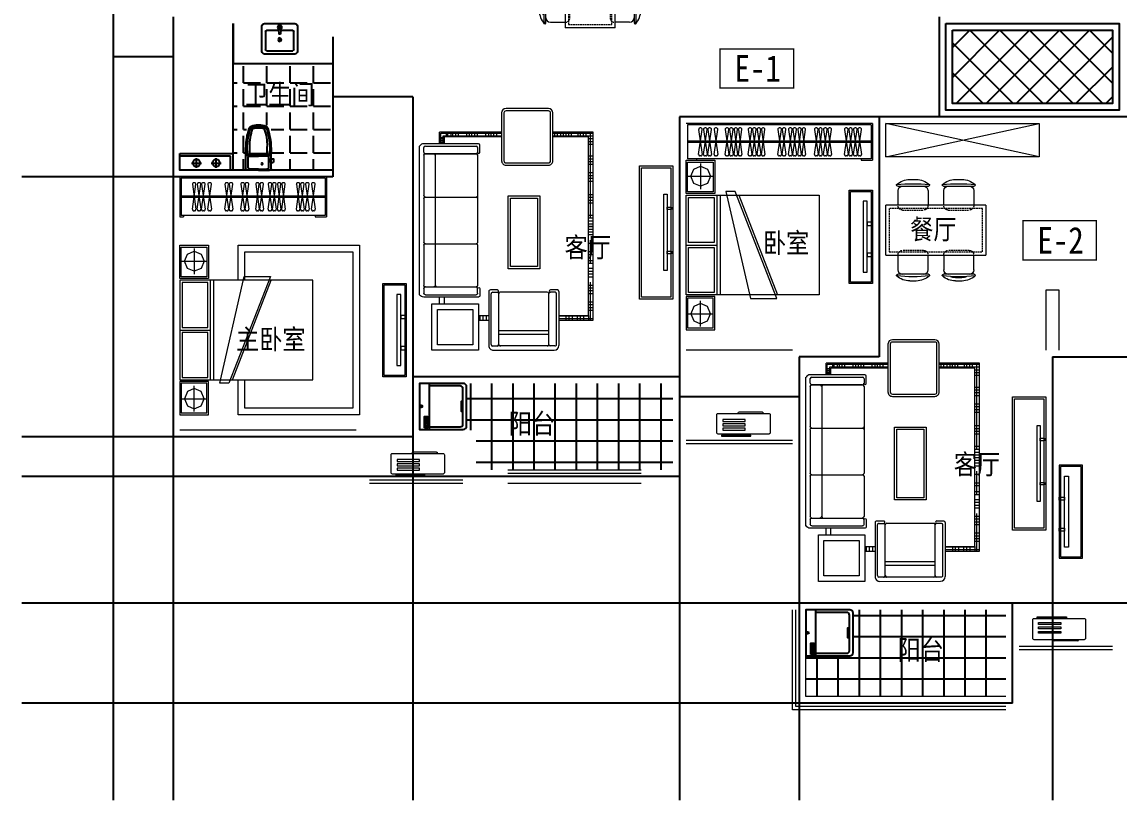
# Model space of a CAD drawing. Extents: x 534658 to 605938, y 505393 to 555793.
# Drawn here: x 548134 to 564603, y 523328 to 535007 of the extents above; entities that cross this region are included whole.
import ezdxf
from ezdxf.enums import TextEntityAlignment as Align

# ---------------------------------------------------------------- set-up
doc = ezdxf.new("R2010")
doc.units = 0
doc.header["$LTSCALE"] = 1000
doc.header["$MEASUREMENT"] = 0
doc.linetypes.add('DASH', pattern=[0.35, 0.25, -0.1])
for name, color, linetype in [('0_厨卫', 154, 'Continuous'), ('0_铺地填充', 251, 'Continuous'), ('DOTE', 1, 'Continuous'), ('PUB_TEXT', 7, 'Continuous')]:
    doc.layers.add(name, color=color, linetype=linetype)
for name, color, linetype, lineweight in [('0_家具', 31, 'Continuous', 9), ('0_栏杆', 163, 'Continuous', 5), ('0_看线', 180, 'Continuous', 9), ('0_空调', 31, 'Continuous', 9)]:
    doc.layers.add(name, color=color, linetype=linetype, lineweight=lineweight)
doc.styles.add('黑体', font='SIMHEI.TTF', dxfattribs={"width": 0.8})

# ---------------------------------------------------------------- blocks, each defined once
blk = doc.blocks.new('z03.')
at = {"layer": '0_家具'}
for p, q in [((375, 0), (-375, 0)), ((-375, -1500), (-375, 0)), ((375, 0), (375, -1500)), ((-661, -177), (-661, -637)), ((-375, -182), (-594, -182)), ((596, -182), (371, -182)), ((663, -637), (663, -177)), ((-761, -357), (-761, -456)), ((763, -357), (763, -456)), ((-594, -632), (-375, -632)), ((596, -632), (375, -632)), ((-661, -863), (-661, -1323)), ((-375, -868), (-594, -868)), ((375, -868), (596, -868)), ((663, -1323), (663, -863)), ((-761, -1044), (-761, -1143)), ((713, -1044), (713, -1142)), ((763, -1044), (763, -1143)), ((-594, -1318), (-375, -1318)), ((596, -1318), (375, -1318)), ((-375, -1500), (375, -1500))]:
    blk.add_line(p, q, dxfattribs=at)
at = {"layer": '0_家具', "color": 8, "linetype": 'DASH', "ltscale": 0.1}
for p, q in [((-325, -1450), (-325, -50)), ((-325, -50), (325, -50)), ((325, -50), (325, -1450)), ((-301, -249), (-301, -564)), ((303, -564), (303, -249)), ((-301, -936), (-301, -1251)), ((303, -1251), (303, -936)), ((325, -1450), (-325, -1450))]:
    blk.add_line(p, q, dxfattribs=at)
at = {"layer": '0_家具'}
for centre, radius, start, end in [((-471, -357), 290, 137.5083, 180), ((2017, -407), 2713, 174.8023, 185.1977), ((-677, -168), 10.4, 69.0951, 137.5083), ((-680, -176), 19.1, 358.2349, 69.0951), ((683, -176), 19.1, 110.9049, 181.7651), ((680, -168), 10.4, 42.4917, 110.9049), ((473, -357), 290, 0, 42.4917), ((-2014, -407), 2713, 354.8023, 5.1977), ((-594, -249), 67.5, 90, 180), ((596, -249), 67.5, 0, 90), ((-446, -446), 316, 181.7651, 220.7265), ((448, -446), 316, 319.2735, 358.2349), ((-677, -646), 10, 220.7265, 292.67), ((-681, -637), 20, 292.67, 0), ((-594, -564), 67.5, 180, 270), ((596, -564), 67.5, 270, 0), ((683, -637), 20, 180, 247.33), ((680, -646), 10, 247.33, 319.2735), ((-471, -1044), 290, 137.5083, 180), ((2017, -1093), 2713, 174.8023, 185.1977), ((-677, -855), 10.4, 69.0951, 137.5083), ((-680, -863), 19.1, 358.2349, 69.0951), ((-594, -936), 67.5, 90, 180), ((596, -936), 67.5, 0, 90), ((683, -863), 19.1, 110.9049, 181.7651), ((680, -855), 10.4, 42.4917, 110.9049), ((473, -1044), 290, 0, 42.4917), ((-2014, -1093), 2713, 354.8023, 5.1977), ((473, -1044), 240, 0, 18.2557), ((-446, -1133), 316, 181.7651, 220.7265), ((448, -1133), 316, 319.2735, 358.2349), ((448, -1133), 266, 344.4494, 358.0759), ((-594, -1251), 67.5, 180, 270), ((596, -1251), 67.5, 270, 0), ((-677, -1333), 10, 220.7265, 292.67), ((-681, -1323), 20, 292.67, 0), ((683, -1323), 20, 180, 247.33), ((680, -1333), 10, 247.33, 319.2735)]:
    blk.add_arc(centre, radius, start, end, dxfattribs=at)
at = {"layer": '0_家具', "color": 8, "linetype": 'DASH', "ltscale": 0.1}
for centre, start, end in [((-369, -249), 0, 90), ((371, -249), 90, 180), ((-369, -564), 270, 0), ((371, -564), 180, 270), ((-369, -936), 0, 90), ((371, -936), 90, 180), ((-369, -1251), 270, 0), ((371, -1251), 180, 270)]:
    blk.add_arc(centre, 67.5, start, end, dxfattribs=at)
blk = doc.blocks.new('kt2')
at = {"layer": '0_空调', "color": 8}
for p, q in [((-80, -320), (-80, -310)), ((293, -310), (293, -320)), ((283, -330), (-70, -330))]:
    blk.add_line(p, q, dxfattribs=at)
at = {"layer": '0_空调'}
blk.add_lwpolyline([(-380, -310), (380, -310, 0.414214), (400, -290), (400, -20, 0.414214), (380, 0), (-380, 0, 0.414214), (-400, -20), (-400, -290, 0.414214)], format="xyb", close=True, dxfattribs=at)
at = {"layer": '0_空调', "color": 8}
for points in [[(-331, 29), (109, 29), (109, 14), (-331, 14)], [(-310, -58), (26, -58), (26, -87), (-310, -87)], [(-310, -124), (26, -124), (26, -153), (-310, -153)], [(-310, -190), (26, -190), (26, -219), (-310, -219)]]:
    blk.add_lwpolyline(points, close=True, dxfattribs=at)
for centre, start, end in [((-70, -320), 180, 270), ((283, -320), 270, 0)]:
    blk.add_arc(centre, 10, start, end, dxfattribs=at)
blk = doc.blocks.new('A$C0FD84BE6')
at = {"layer": '0_空调', "color": 8}
for p, q in [((320, 10), (320, 20)), ((693, 20), (693, 10)), ((683, 0), (330, 0))]:
    blk.add_line(p, q, dxfattribs=at)
at = {"layer": '0_空调'}
blk.add_lwpolyline([(20, 20), (780, 20, 0.414214), (800, 40), (800, 310, 0.414214), (780, 330), (20, 330, 0.414214), (0, 310), (0, 40, 0.414214)], format="xyb", close=True, dxfattribs=at)
at = {"layer": '0_空调', "color": 8}
for points in [[(69, 359), (509, 359), (509, 344), (69, 344)], [(90, 272), (426, 272), (426, 243), (90, 243)], [(90, 206), (426, 206), (426, 177), (90, 177)], [(90, 140), (426, 140), (426, 111), (90, 111)]]:
    blk.add_lwpolyline(points, close=True, dxfattribs=at)
for centre, start, end in [((330, 10), 180, 270), ((683, 10), 270, 0)]:
    blk.add_arc(centre, 10, start, end, dxfattribs=at)
blk = doc.blocks.new('2362663456')
at = {"layer": '0_家具'}
for p, q in [((-549119, -221794), (-549222, -221839)), ((-549119, -221753), (-549119, -222138)), ((-549015, -221839), (-549119, -221794)), ((-548932, -221946), (-549305, -221946)), ((-549222, -221839), (-549265, -221946)), ((-549265, -221946), (-549222, -222053)), ((-548972, -221946), (-549015, -221839)), ((-549015, -222053), (-548972, -221946)), ((-549222, -222053), (-549119, -222097)), ((-549119, -222097), (-549015, -222053)), ((-550900, -222227), (-548900, -222227)), ((-550900, -223727), (-550900, -222227)), ((-549690, -223727), (-550274, -222227)), ((-549868, -222176), (-550261, -222176)), ((-550261, -222176), (-549639, -223778)), ((-549499, -223778), (-549868, -222176)), ((-549410, -223727), (-549410, -222227)), ((-549360, -223727), (-549360, -222227)), ((-549321, -222265), (-548938, -222265)), ((-549321, -222939), (-549321, -222265)), ((-548938, -222265), (-548938, -222939)), ((-548900, -222227), (-548900, -223727)), ((-548900, -222977), (-549360, -222977)), ((-548938, -222939), (-549321, -222939)), ((-549321, -223015), (-548938, -223015)), ((-549321, -223689), (-549321, -223015)), ((-548938, -223015), (-548938, -223689)), ((-548900, -223727), (-550900, -223727)), ((-549639, -223778), (-549499, -223778)), ((-548938, -223689), (-549321, -223689)), ((-549265, -224009), (-549222, -223902)), ((-549222, -223902), (-549119, -223858)), ((-549119, -224202), (-549119, -223816)), ((-549119, -223858), (-549015, -223902)), ((-549015, -223902), (-548972, -224009)), ((-548932, -224009), (-549305, -224009)), ((-549222, -224116), (-549265, -224009)), ((-549119, -224160), (-549222, -224116)), ((-549015, -224116), (-549119, -224160)), ((-548972, -224009), (-549015, -224116))]:
    blk.add_line(p, q, dxfattribs=at)
for points in [[(-549306, -222204), (-548900, -222204), (-548900, -221704), (-549332, -221704), (-549332, -222204)], [(-549306, -223751), (-548900, -223751), (-548900, -224251), (-549332, -224251), (-549332, -223751)]]:
    blk.add_lwpolyline(points, close=True, dxfattribs=at)
at = {"layer": '0_家具', "color": 8}
for points in [[(-549306, -222181), (-548924, -222181), (-548924, -221734), (-549306, -221734)], [(-549306, -223774), (-548924, -223774), (-548924, -224221), (-549306, -224221)]]:
    blk.add_lwpolyline(points, close=True, dxfattribs=at)
blk = doc.blocks.new('A$C37A63D83')
at = {"layer": '0_厨卫', "color": 8}
for p, q in [((136, 660), (323, 660)), ((229, 660), (136, 660)), ((152, 636), (128, 636)), ((162, 636), (152, 636)), ((162, 636), (229, 636)), ((297, 636), (229, 636)), ((297, 636), (307, 636)), ((307, 636), (331, 636)), ((99, 250), (99, 356)), ((360, 250), (360, 356)), ((38, 172), (42, 172)), ((49, 230), (49, 316)), ((49, 230), (229, 230)), ((49, 230), (91, 212)), ((49, 125), (49, 165)), ((54, 279), (54, 280)), ((63, 275), (58, 275)), ((63, 253), (63, 275)), ((76, 36), (76, 198)), ((81, 235), (229, 235)), ((91, 212), (229, 212)), ((99, 221), (229, 221)), ((229, 247), (103, 247)), ((111, 247), (229, 247)), ((229, 247), (356, 247)), ((348, 247), (229, 247)), ((378, 235), (229, 235)), ((409, 230), (229, 230)), ((360, 221), (229, 221)), ((368, 212), (229, 212)), ((409, 230), (368, 212)), ((382, 36), (382, 198)), ((396, 253), (396, 275)), ((396, 275), (400, 275)), ((38, 118), (42, 118)), ((40, 153), (40, 162)), ((40, 137), (40, 146)), ((40, 121), (40, 130)), ((229, 14), (99, 14)), ((229, 14), (360, 14))]:
    blk.add_line(p, q, dxfattribs=at)
at = {"layer": '0_厨卫'}
for p, q in [((0, 125), (0, 165)), ((38, 172), (7, 172)), ((40, 170), (40, 275)), ((405, 279), (405, 280)), ((409, 230), (409, 316)), ((418, 23), (418, 275)), ((38, 118), (7, 118)), ((40, 23), (40, 122)), ((229, 0), (63, 0)), ((229, 0), (396, 0))]:
    blk.add_line(p, q, dxfattribs=at)
at = {"layer": '0_厨卫', "color": 8}
blk.add_circle((176, 95), 11.4, dxfattribs=at)
at = {"layer": '0_厨卫'}
for centre, radius, start, end in [((159, 597), 75.7, 123.7473, 147.2649), ((217, 423), 257, 87.121, 112.8427), ((242, 423), 257, 67.1573, 92.879), ((300, 597), 75.7, 32.7351, 56.2527), ((979, 321), 939, 160.4627, 171.8238), ((107, 630), 13.5, 147.2649, 160.4629), ((346, 630), 13.5, 21.3401, 45.0457), ((352, 630), 13.5, 19.5371, 32.7351), ((-520, 321), 939, 8.1773, 19.5371), ((7035, 15), 7000, 176.3999, 177.8752), ((-6576, 15), 7000, 2.1248, 3.6001), ((7, 165), 7.2, 90, 180), ((7, 125), 7.2, 180, 270), ((63, 23), 22.5, 180, 270), ((396, 23), 22.5, 270, 0)]:
    blk.add_arc(centre, radius, start, end, dxfattribs=at)
at = {"layer": '0_厨卫', "color": 8}
for centre, radius, start, end in [((138, 626), 34, 87.4207, 128.0687), ((321, 626), 34, 51.9313, 92.5793), ((824, 353), 776, 158.6599, 172.4763), ((942, 340), 881, 161.7059, 184.2897), ((933, 353), 834, 161.5027, 179.8181), ((113, 630), 13.5, 134.9543, 158.6599), ((347, 396), 344, 131.9223, 134.9543), ((130, 611), 25.3, 94.6124, 166.2529), ((159, 612), 18, 109.1813, 161.5027), ((214, 386), 250, 86.5925, 104.1516), ((245, 386), 250, 75.8484, 93.4075), ((300, 612), 18, 18.4973, 70.8187), ((-474, 353), 834, 0.1819, 18.4973), ((329, 611), 25.3, 13.7471, 85.3876), ((112, 396), 344, 45.0457, 48.0777), ((-483, 340), 881, 355.7103, 18.2941), ((-365, 353), 776, 7.5237, 21.3401), ((545, 367), 499, 169.8851, 189.9823), ((-86, 367), 499, 350.0177, 10.1149), ((42, 165), 7.2, 0, 90), ((58, 279), 4.5, 180, 270), ((81, 253), 18, 180, 270), ((99, 198), 22.5, 90, 180), ((103, 250), 3.6, 180, 270), ((356, 250), 3.6, 270, 0), ((360, 198), 22.5, 0, 90), ((378, 253), 18, 270, 0), ((400, 279), 4.5, 270, 0), ((42, 125), 7.2, 270, 0), ((99, 36), 22.5, 180, 270), ((360, 36), 22.5, 270, 0)]:
    blk.add_arc(centre, radius, start, end, dxfattribs=at)
blk = doc.blocks.new('dfdsf')
at = {"layer": '0_厨卫'}
for p, q in [((-5626, -27307), (-6081, -27307)), ((-6119, -27345), (-6119, -27726)), ((-5588, -27726), (-5588, -27345)), ((-6081, -27765), (-5626, -27765))]:
    blk.add_line(p, q, dxfattribs=at)
at = {"layer": '0_厨卫', "color": 8}
for p, q in [((-5854, -27345), (-5854, -27332)), ((-6068, -27695), (-6068, -27428)), ((-6049, -27409), (-5869, -27409)), ((-5872, -27364), (-5886, -27364)), ((-5867, -27351), (-5876, -27341)), ((-5867, -27377), (-5876, -27387)), ((-5870, -27392), (-5866, -27466)), ((-5866, -27466), (-5841, -27466)), ((-5854, -27383), (-5854, -27396)), ((-5837, -27392), (-5841, -27466)), ((-5831, -27341), (-5840, -27350)), ((-5831, -27387), (-5840, -27377)), ((-5838, -27409), (-5658, -27409)), ((-5835, -27364), (-5821, -27364)), ((-5639, -27428), (-5639, -27695)), ((-5658, -27714), (-6049, -27714))]:
    blk.add_line(p, q, dxfattribs=at)
for centre, radius in [((-5854, -27364), 32.3), ((-5854, -27364), 18.8), ((-5855, -27549), 25.4), ((-5855, -27549), 16)]:
    blk.add_circle(centre, radius, dxfattribs=at)
at = {"layer": '0_厨卫'}
for centre, start, end in [((-6081, -27345), 90, 180), ((-5626, -27345), 0, 90), ((-6081, -27726), 180, 270), ((-5626, -27726), 270, 0)]:
    blk.add_arc(centre, 38.1, start, end, dxfattribs=at)
at = {"layer": '0_厨卫', "color": 8}
for centre, start, end in [((-6049, -27428), 90, 180), ((-5658, -27428), 0, 90), ((-6049, -27695), 180, 270), ((-5658, -27695), 270, 0)]:
    blk.add_arc(centre, 19.1, start, end, dxfattribs=at)
blk = doc.blocks.new('ytjhgkj')
at = {"layer": '0_家具', "ltscale": 0.5}
blk.add_lwpolyline([(34949, 26116), (34599, 26116), (34599, 27516), (34949, 27516)], close=True, dxfattribs=at)
at = {"layer": '0_家具', "color": 251, "ltscale": 40}
for points in [[(34929, 26136), (34619, 26136), (34619, 27496), (34929, 27496)], [(34739, 27349), (34681, 27349), (34681, 26283), (34739, 26283)], [(34681, 27110), (34599, 27110), (34599, 27062), (34681, 27062)], [(34681, 26644), (34599, 26644), (34599, 26596), (34681, 26596)]]:
    blk.add_lwpolyline(points, close=True, dxfattribs=at)
blk = doc.blocks.new('543532535')
at = {"layer": '0_家具'}
for p, q in [((-2412, -242), (-2370, -135)), ((-2370, -135), (-2266, -91)), ((-2266, -49), (-2266, -435)), ((-2266, -91), (-2162, -135)), ((-2162, -135), (-2119, -242)), ((-2453, -242), (-2079, -242)), ((-2370, -349), (-2412, -242)), ((-2119, -242), (-2162, -349)), ((-2266, -393), (-2370, -349)), ((-2162, -349), (-2266, -393)), ((-1885, -2074), (-1517, -473)), ((-1123, -473), (-1746, -2074)), ((-1517, -473), (-1123, -473)), ((-485, -524), (-2485, -524)), ((-2485, -524), (-2485, -2024)), ((-2446, -562), (-2446, -1235)), ((-2063, -562), (-2446, -562)), ((-2063, -1235), (-2063, -562)), ((-2025, -2024), (-2025, -524)), ((-1974, -2024), (-1974, -524)), ((-1695, -2024), (-1111, -524)), ((-485, -2024), (-485, -524)), ((-2485, -1274), (-2025, -1274)), ((-2446, -1235), (-2063, -1235)), ((-2446, -1312), (-2446, -1985)), ((-2063, -1312), (-2446, -1312)), ((-2063, -1985), (-2063, -1312)), ((-2485, -2024), (-485, -2024)), ((-2446, -1985), (-2063, -1985)), ((-2266, -2498), (-2266, -2113)), ((-1746, -2074), (-1885, -2074)), ((-2453, -2305), (-2079, -2305)), ((-2370, -2198), (-2412, -2305)), ((-2412, -2305), (-2370, -2412)), ((-2266, -2154), (-2370, -2198)), ((-2162, -2198), (-2266, -2154)), ((-2119, -2305), (-2162, -2198)), ((-2162, -2412), (-2119, -2305)), ((-2370, -2412), (-2266, -2456)), ((-2266, -2456), (-2162, -2412))]:
    blk.add_line(p, q, dxfattribs=at)
for points in [[(-2078, -500), (-2485, -500), (-2485, 0), (-2053, 0), (-2053, -500)], [(-2078, -2047), (-2485, -2047), (-2485, -2547), (-2053, -2547), (-2053, -2047)]]:
    blk.add_lwpolyline(points, close=True, dxfattribs=at)
blk.add_lwpolyline([(-1606, -524), (-1606, 0), (215, 0), (215, -2547), (-1606, -2547), (-1606, -2024)], dxfattribs=at)
at = {"layer": '0_家具', "color": 8}
for points in [[(-2078, -477), (-2461, -477), (-2461, -30), (-2078, -30)], [(-2078, -2070), (-2461, -2070), (-2461, -2517), (-2078, -2517)]]:
    blk.add_lwpolyline(points, close=True, dxfattribs=at)
blk.add_lwpolyline([(-1506, -524), (-1506, -100), (115, -100), (115, -2447), (-1506, -2447), (-1506, -2024)], dxfattribs=at)
blk = doc.blocks.new('A$C2FB07499')
at = {"layer": '0_家具', "ltscale": 0.5}
blk.add_lwpolyline([(500, 0), (0, 0), (0, 2000), (500, 2000)], close=True, dxfattribs=at)
at = {"layer": '0_家具', "color": 251, "ltscale": 40}
for points in [[(470, 30), (30, 30), (30, 1970), (470, 1970)], [(368, 1572), (415, 1572), (415, 428), (368, 428)], [(415, 1381), (480, 1381), (480, 1343), (415, 1343)], [(415, 717), (480, 717), (480, 679), (415, 679)]]:
    blk.add_lwpolyline(points, close=True, dxfattribs=at)
blk = doc.blocks.new('A$C76F765E6')
at = {"layer": '0_家具', "ltscale": 20}
for p, q in [((1935, 3628), (1297, 3628)), ((1231, 3562), (1231, 2843)), ((2001, 2843), (2001, 3562)), ((0, 834), (0, 3066)), ((882, 3101), (64, 3101)), ((905, 2973), (905, 3078)), ((848, 2950), (85, 2950)), ((871, 2927), (871, 1623)), ((1297, 2777), (1935, 2777)), ((1331, 1223), (1331, 2316)), ((1331, 2316), (1804, 2316)), ((1804, 2316), (1804, 1223)), ((871, 1577), (871, 973)), ((1804, 1223), (1331, 1223)), ((905, 927), (905, 822)), ((1039, 883), (1039, 70)), ((1167, 905), (1062, 905)), ((1917, 871), (1213, 871)), ((2068, 906), (1963, 906)), ((2091, 883), (2091, 71)), ((882, 799), (64, 799)), ((1109, 0), (2021, 1))]:
    blk.add_line(p, q, dxfattribs=at)
at = {"layer": '0_家具', "color": 8}
for p, q in [((1266, 3562), (1266, 2843)), ((1935, 3593), (1297, 3593)), ((1966, 2843), (1966, 3562)), ((301, 3195), (372, 3195)), ((301, 3172), (372, 3172)), ((301, 3147), (372, 3147)), ((317, 3260), (1230, 3260)), ((317, 3101), (317, 3260)), ((356, 3218), (1229, 3218)), ((356, 3101), (356, 3218)), ((398, 3273), (398, 3202)), ((418, 3273), (418, 3202)), ((468, 3273), (468, 3202)), ((496, 3273), (496, 3202)), ((538, 3273), (538, 3202)), ((538, 3260), (538, 3202)), ((580, 3273), (580, 3202)), ((703, 3273), (703, 3202)), ((745, 3273), (745, 3202)), ((781, 3273), (781, 3202)), ((823, 3273), (823, 3202)), ((823, 3260), (823, 3202)), ((865, 3273), (865, 3202)), ((990, 3273), (990, 3202)), ((1032, 3273), (1032, 3202)), ((1068, 3273), (1068, 3202)), ((1110, 3273), (1110, 3202)), ((1110, 3260), (1110, 3202)), ((1152, 3273), (1152, 3202)), ((2001, 3260), (2605, 3260)), ((2001, 3218), (2605, 3218)), ((2025, 3273), (2025, 3202)), ((2066, 3260), (2066, 3202)), ((2115, 3273), (2115, 3202)), ((2157, 3273), (2157, 3202)), ((2193, 3273), (2193, 3202)), ((2235, 3273), (2235, 3202)), ((2235, 3260), (2235, 3202)), ((2277, 3273), (2277, 3202)), ((2376, 3273), (2376, 3202)), ((2411, 3273), (2411, 3202)), ((2453, 3273), (2453, 3202)), ((2453, 3260), (2453, 3202)), ((2495, 3273), (2495, 3202)), ((2535, 3177), (2605, 3177)), ((2535, 3135), (2605, 3135)), ((2561, 3273), (2561, 3093)), ((64, 2973), (64, 3043)), ((87, 3066), (848, 3066)), ((301, 3125), (372, 3125)), ((871, 3043), (871, 2973)), ((2535, 3093), (2605, 3093)), ((2561, 3093), (2561, 1987)), ((64, 2927), (64, 2323)), ((87, 2950), (848, 2950)), ((236, 2927), (236, 973)), ((1297, 2812), (1935, 2812)), ((2535, 2917), (2605, 2917)), ((2535, 2875), (2605, 2875)), ((2535, 2833), (2605, 2833)), ((2535, 2792), (2605, 2792)), ((2535, 2666), (2605, 2666)), ((2535, 2624), (2605, 2624)), ((2535, 2582), (2605, 2582)), ((2535, 2540), (2605, 2540)), ((2535, 2339), (2605, 2339)), ((64, 2277), (64, 1623)), ((85, 2300), (848, 2300)), ((1364, 1256), (1364, 2283)), ((1364, 2283), (1771, 2283)), ((1771, 2283), (1771, 1256)), ((2535, 2297), (2605, 2297)), ((2535, 2255), (2605, 2255)), ((2535, 2213), (2605, 2213)), ((2535, 2029), (2605, 2029)), ((2535, 1987), (2605, 1987)), ((2535, 1942), (2605, 1942)), ((2535, 1900), (2605, 1900)), ((2535, 1861), (2605, 1861)), ((2535, 1858), (2605, 1858)), ((2535, 1819), (2605, 1819)), ((2535, 1777), (2605, 1777)), ((2535, 1736), (2605, 1736)), ((2561, 1652), (2561, 1305)), ((64, 1577), (64, 973)), ((85, 1600), (848, 1600)), ((2535, 1607), (2605, 1607)), ((2535, 1481), (2605, 1481)), ((2535, 1439), (2605, 1439)), ((2535, 1347), (2605, 1347)), ((1771, 1256), (1364, 1256)), ((2535, 1305), (2605, 1305)), ((2535, 1230), (2605, 1230)), ((2535, 1188), (2605, 1188)), ((2535, 1146), (2605, 1146)), ((2535, 1104), (2605, 1104)), ((2561, 1020), (2561, 451)), ((64, 927), (64, 857)), ((87, 950), (848, 950)), ((87, 834), (848, 834)), ((871, 857), (871, 927)), ((1073, 87), (1074, 848)), ((1097, 871), (1167, 870)), ((1189, 86), (1190, 849)), ((1189, 86), (1190, 849)), ((1189, 87), (1190, 848)), ((1939, 88), (1940, 849)), ((2033, 871), (1963, 871)), ((2055, 88), (2056, 848)), ((2535, 979), (2605, 979)), ((2535, 937), (2605, 937)), ((2535, 895), (2605, 895)), ((2535, 853), (2605, 853)), ((2535, 727), (2605, 727)), ((2535, 685), (2605, 685)), ((906, 522), (906, 451)), ((948, 522), (948, 451)), ((999, 522), (999, 451)), ((1041, 502), (1039, 502)), ((2091, 518), (2535, 518)), ((2197, 522), (2197, 451)), ((2239, 522), (2239, 451)), ((2290, 522), (2290, 451)), ((2366, 522), (2366, 451)), ((2408, 522), (2408, 451)), ((2459, 522), (2459, 451)), ((2535, 643), (2605, 643)), ((2535, 602), (2605, 602)), ((2535, 522), (2535, 451)), ((2091, 476), (2605, 476)), ((1939, 293), (1189, 292)), ((1939, 237), (1189, 236)), ((1166, 64), (1096, 64)), ((1212, 65), (1166, 64)), ((1962, 65), (1209, 65)), ((2032, 65), (1962, 65))]:
    blk.add_line(p, q, dxfattribs=at)
at = {"layer": '0_家具'}
for p, q in [((1231, 3273), (301, 3273)), ((301, 3101), (301, 3273)), ((1230, 3202), (372, 3202)), ((372, 3101), (372, 3202)), ((2605, 3273), (2001, 3273)), ((2535, 3202), (2001, 3202)), ((2535, 522), (2535, 3202)), ((2605, 451), (2605, 3273)), ((301, 697), (301, 799)), ((372, 697), (372, 799)), ((883, 522), (1039, 522)), ((2091, 522), (2535, 522)), ((883, 451), (1039, 451)), ((2091, 451), (2605, 451))]:
    blk.add_line(p, q, dxfattribs=at)
at = {"layer": '0_家具', "ltscale": 20}
blk.add_lwpolyline([(186, 697), (883, 697), (883, 0), (186, 0)], close=True, dxfattribs=at)
at = {"layer": '0_家具', "color": 8}
blk.add_lwpolyline([(270, 613), (799, 613), (799, 84), (270, 84)], close=True, dxfattribs=at)
at = {"layer": '0_家具', "ltscale": 20}
for centre, major_axis, ratio, start_param, end_param in [((1297, 3562), (-46.6, 46.6), 1, -0.785398, 0.785398), ((1935, 3562), (46.6, 46.6), 1, 5.497787, 7.068583), ((61, 3031), (-49.4, 49.4), 1, -0.833005, 0.260903), ((848, 2973), (-16.2, 16.2), 1, 2.356194, 3.926991), ((888, 2973), (11.2, 13.6), 0.985031, 2.252723, 5.394316), ((882, 3078), (16.2, 16.2), 1, 5.497787, 7.068583), ((848, 2927), (-16.2, 16.2), 1, 3.926991, 5.497787), ((1297, 2843), (46.6, 46.6), 1, 2.356194, 3.926991), ((1935, 2843), (-46.6, 46.6), 1, 2.356194, 3.926991), ((1062, 883), (-16.2, 16.2), 1, -0.786564, 0.784233), ((1167, 888), (-12.4, 12.5), 0.979722, 2.347105, 5.488698), ((1167, 848), (16.2, 16.2), 1, 5.496622, 7.067418), ((1213, 849), (-16.2, 16.2), 1, -0.786564, 0.784233), ((1213, 849), (-16.2, 16.2), 1, -0.786564, 0.784233), ((1917, 849), (16.2, 16.2), 1, 5.496622, 7.067418), ((1963, 848), (-16.2, 16.2), 1, -0.786564, 0.784233), ((1963, 889), (17.5, 2.2), 0.984324, 1.447286, 4.588879), ((2068, 883), (16.2, 16.2), 1, 5.496622, 7.067418), ((1109, 70), (49.7, 49.7), 1, 2.356194, 3.926991), ((2021, 71), (49.7, 49.7), 1, 3.926991, 5.497787)]:
    blk.add_ellipse(centre, major_axis=major_axis, ratio=ratio, start_param=start_param, end_param=end_param, dxfattribs=at)
at = {"layer": '0_家具', "color": 8}
for centre, major_axis, start_param, end_param in [((1297, 3562), (-22, 22), -0.785398, 0.785398), ((1935, 3562), (22, 22), 5.497787, 7.068583), ((87, 3043), (16.4, 16.4), 0.785398, 2.356194), ((87, 2973), (16.4, 16.4), 2.356194, 3.926991), ((848, 3043), (16.2, 16.2), 5.497787, 7.068583), ((87, 2927), (-16.4, 16.4), -0.785398, 0.785398), ((212, 2927), (16.4, 16.4), 5.497787, 6.979874), ((212, 2927), (-16.4, 16.4), 3.926991, 5.409078), ((1297, 2843), (22, 22), 2.356194, 3.926991), ((1935, 2843), (-22, 22), 2.356194, 3.926991), ((259, 973), (-16.4, 16.4), 0.785398, 2.267485), ((1097, 848), (-16.2, 16.2), -0.786564, 0.784233), ((2033, 848), (16.2, 16.2), 5.496622, 7.067418), ((1096, 87), (16.4, 16.4), 2.355029, 3.925825), ((1166, 87), (16.4, 16.4), 3.925825, 5.496622), ((1166, 88), (16.4, 16.4), 3.925825, 5.407912), ((1166, 88), (-16.4, 16.4), 2.355029, 3.837116), ((1212, 87), (16.4, 16.4), 2.355029, 3.925825), ((1212, 88), (16.4, 16.4), 2.443738, 3.925825), ((1212, 88), (-16.4, 16.4), 0.872942, 2.355029), ((1916, 88), (16.4, 16.4), 3.925825, 5.496622), ((1962, 88), (16.4, 16.4), 2.355029, 3.925825), ((2032, 88), (16.4, 16.4), 3.925825, 5.496622)]:
    blk.add_ellipse(centre, major_axis=major_axis, ratio=1, start_param=start_param, end_param=end_param, dxfattribs=at)
at = {"layer": '0_家具', "color": 8, "extrusion": (0, 0, -1)}
for centre, major_axis, start_param, end_param in [((87, 2927), (16.4, 16.4), 3.926991, 5.409078), ((259, 2927), (-16.4, 16.4), 5.497787, 6.979874), ((259, 2927), (16.4, 16.4), 3.926991, 5.409078), ((87, 2323), (-16.4, 16.4), 4.0157, 5.497787), ((87, 2277), (16.4, 16.4), 3.926991, 5.409078), ((87, 1623), (-16.4, 16.4), 4.0157, 5.497787), ((87, 1577), (16.4, 16.4), 3.926991, 5.409078), ((87, 973), (16.4, 16.4), 2.356194, 3.926991), ((87, 927), (-16.4, 16.4), 5.497787, 7.068583), ((87, 857), (-16.4, 16.4), 3.926991, 5.497787), ((212, 973), (16.4, 16.4), 0.785398, 2.267485), ((848, 857), (-16.2, 16.2), 2.356194, 3.926991)]:
    blk.add_ellipse(centre, major_axis=major_axis, ratio=1, start_param=start_param, end_param=end_param, dxfattribs=at)
at = {"layer": '0_家具', "ltscale": 20, "extrusion": (0, 0, -1)}
for centre, major_axis, ratio, start_param, end_param in [((848, 2927), (16.2, 16.2), 1, -0.785398, 0.785398), ((848, 2323), (-16.2, 16.2), 1, 2.356194, 3.926991), ((848, 2277), (16.2, 16.2), 1, -0.785398, 0.785398), ((848, 1623), (-16.2, 16.2), 1, 2.356194, 3.926991), ((848, 1577), (16.2, 16.2), 1, -0.785398, 0.785398), ((61, 869), (49.4, 49.4), 1, 2.308587, 3.402495), ((848, 973), (16.2, 16.2), 1, 0.785398, 2.356194), ((848, 927), (16.2, 16.2), 1, -0.785398, 0.785398), ((888, 927), (-10.7, 13.9), 0.9886, -0.919754, 2.221838), ((882, 822), (-16.2, 16.2), 1, 2.356194, 3.926991)]:
    blk.add_ellipse(centre, major_axis=major_axis, ratio=ratio, start_param=start_param, end_param=end_param, dxfattribs=at)
blk = doc.blocks.new('A$C47FF6457')
at = {"layer": '0_家具'}
for p, q in [((100, 1277), (100, 1737)), ((167, 1732), (392, 1732)), ((388, 1800), (1138, 1800)), ((388, 1800), (388, 0)), ((1138, 0), (1138, 1800)), ((1138, 1732), (1357, 1732)), ((1425, 1737), (1425, 1277)), ((0, 1556), (0, 1457)), ((1525, 1556), (1525, 1457)), ((167, 1282), (388, 1282)), ((1357, 1282), (1138, 1282)), ((100, 677), (100, 1137)), ((388, 1132), (167, 1132)), ((1138, 1132), (1357, 1132)), ((1425, 1137), (1425, 677)), ((0, 956), (0, 857)), ((50, 956), (50, 858)), ((1525, 956), (1525, 857)), ((167, 682), (388, 682)), ((1357, 682), (1138, 682)), ((100, 77), (100, 537)), ((388, 532), (167, 532)), ((1138, 532), (1357, 532)), ((1425, 537), (1425, 77)), ((0, 357), (0, 257)), ((50, 357), (50, 258)), ((1525, 357), (1525, 257)), ((167, 82), (388, 82)), ((1357, 82), (1138, 82)), ((1138, 0), (388, 0))]:
    blk.add_line(p, q, dxfattribs=at)
at = {"layer": '0_家具', "color": 8, "linetype": 'DASH', "ltscale": 0.1}
for p, q in [((1088, 1750), (438, 1750)), ((438, 1750), (438, 50)), ((460, 1349), (460, 1664)), ((1065, 1664), (1065, 1349)), ((1088, 50), (1088, 1750)), ((460, 749), (460, 1064)), ((1065, 1064), (1065, 749)), ((460, 150), (460, 465)), ((1065, 465), (1065, 150)), ((438, 50), (1088, 50))]:
    blk.add_line(p, q, dxfattribs=at)
at = {"layer": '0_家具'}
for centre, radius, start, end in [((290, 1556), 290, 137.5083, 180), ((2778, 1507), 2713, 174.8023, 185.1977), ((84, 1745), 10.4, 69.0951, 137.5083), ((81, 1737), 19.1, 358.2349, 69.0951), ((167, 1664), 67.5, 90, 180), ((1357, 1664), 67.5, 0, 90), ((1444, 1737), 19.1, 110.9049, 181.7651), ((1441, 1745), 10.4, 42.4917, 110.9049), ((1234, 1556), 290, 0, 42.4917), ((-1253, 1507), 2713, 354.8023, 5.1977), ((315, 1467), 316, 181.7651, 220.7265), ((167, 1349), 67.5, 180, 270), ((1357, 1349), 67.5, 270, 0), ((1209, 1467), 316, 319.2735, 358.2349), ((84, 1267), 10, 220.7265, 292.67), ((84, 1146), 10.4, 69.0951, 137.5083), ((80, 1277), 20, 292.67, 0), ((81, 1137), 19.1, 358.2349, 69.0951), ((1445, 1277), 20, 180, 247.33), ((1444, 1137), 19.1, 110.9049, 181.7651), ((1441, 1267), 10, 247.33, 319.2735), ((1441, 1146), 10.4, 42.4917, 110.9049), ((290, 956), 290, 137.5083, 180), ((290, 956), 240, 161.7443, 180), ((2778, 907), 2713, 174.8023, 185.1977), ((167, 1064), 67.5, 90, 180), ((1357, 1064), 67.5, 0, 90), ((1234, 956), 290, 0, 42.4917), ((-1253, 907), 2713, 354.8023, 5.1977), ((315, 867), 316, 181.7651, 220.7265), ((315, 867), 266, 181.9241, 195.5506), ((1209, 867), 316, 319.2735, 358.2349), ((84, 668), 10, 220.7265, 292.67), ((80, 677), 20, 292.67, 0), ((167, 749), 67.5, 180, 270), ((1357, 749), 67.5, 270, 0), ((1445, 677), 20, 180, 247.33), ((1441, 668), 10, 247.33, 319.2735), ((290, 357), 290, 137.5083, 180), ((2778, 307), 2713, 174.8023, 185.1977), ((84, 546), 10.4, 69.0951, 137.5083), ((81, 538), 19.1, 358.2349, 69.0951), ((167, 465), 67.5, 90, 180), ((1357, 465), 67.5, 0, 90), ((1444, 538), 19.1, 110.9049, 181.7651), ((1441, 546), 10.4, 42.4917, 110.9049), ((1234, 357), 290, 0, 42.4917), ((-1253, 307), 2713, 354.8023, 5.1977), ((290, 357), 240, 161.7443, 180), ((315, 267), 316, 181.7651, 220.7265), ((315, 267), 266, 181.9241, 195.5506), ((1209, 267), 316, 319.2735, 358.2349), ((84, 68), 10, 220.7265, 292.67), ((80, 77), 20, 292.67, 0), ((167, 150), 67.5, 180, 270), ((1357, 150), 67.5, 270, 0), ((1445, 77), 20, 180, 247.33), ((1441, 68), 10, 247.33, 319.2735)]:
    blk.add_arc(centre, radius, start, end, dxfattribs=at)
at = {"layer": '0_家具', "color": 8, "linetype": 'DASH', "ltscale": 0.1}
for centre, start, end in [((392, 1664), 0, 90), ((1132, 1664), 90, 180), ((392, 1349), 270, 0), ((1132, 1349), 180, 270), ((392, 1064), 0, 90), ((1132, 1064), 90, 180), ((392, 749), 270, 0), ((1132, 749), 180, 270), ((392, 465), 0, 90), ((1132, 465), 90, 180), ((392, 150), 270, 0), ((1132, 150), 180, 270)]:
    blk.add_arc(centre, 67.5, start, end, dxfattribs=at)
blk = doc.blocks.new('A$C0AB46AEE')
at = {"layer": '0_厨卫'}
blk.add_line((145, 686), (145, 3), dxfattribs=at)
blk.add_lwpolyline([(706, 50), (706, 640, 0.414214), (656, 690), (0, 690), (0, 0), (656, 0, 0.414214)], format="xyb", close=True, dxfattribs=at)
blk.add_lwpolyline([(145, 38), (611, 38, 0.414214), (651, 78), (651, 612, 0.414214), (611, 652), (145, 652)], format="xyb", dxfattribs=at)
blk.add_lwpolyline([(651, 416), (623, 416), (623, 345), (623, 274), (651, 274)], dxfattribs=at)
for points in [[(72, 22), (72, 193), (120, 193), (120, 22)], [(86, 182), (86, 168), (99, 168), (99, 182)], [(110, 64), (110, 36), (80, 36), (80, 64)], [(86, 156), (86, 143), (99, 143), (99, 156)], [(86, 132), (86, 118), (99, 118), (99, 132)], [(86, 106), (86, 92), (99, 92), (99, 106)]]:
    blk.add_lwpolyline(points, close=True, dxfattribs=at)
blk.add_circle((25, 345), 16, dxfattribs=at)

msp = doc.modelspace()

# ---------------------------------------------------------------- hatches: boundary and pattern name
at = {"layer": '0_铺地填充'}
h = msp.add_hatch(dxfattribs=at)
h.set_pattern_fill('NET', color=256, scale=100, angle=45, style=0)
h.set_pattern_definition([(45, (-939137.5, 392994.67), (-224.5064, 224.5064), []), (135, (-939137.5, 392994.67), (-224.5064, -224.5064), [])])
h.paths.add_polyline_path([(562103, 534882), (564503, 534882), (564503, 533782), (562103, 533782)])
h = msp.add_hatch(dxfattribs=at)
h.set_pattern_fill('ANGLE', color=256, scale=100, style=0)
h.set_pattern_definition([(0, (-939137.5, 392994.67), (0, 349.25), [254, -95.25]), (90, (-939137.5, 392994.67), (-349.25, 2e-14), [254, -95.25])])
h.paths.add_polyline_path([(551303, 534382), (552803, 534382), (552803, 532782), (551303, 532782)])
h.paths.add_polyline_path([(551506, 532805), (551874, 532805), (551874, 533459), (551506, 533459)], flags=16)
h = msp.add_hatch(dxfattribs=at)
h.set_pattern_fill('NET', color=256, scale=100, style=0)
h.set_pattern_definition([(0, (-1802567.24, 913845.94), (0, 317.5), []), (90, (-1802567.24, 913845.94), (-317.5, 2e-14), [])])
h.paths.add_polyline_path([(557903, 529382), (557903, 529582), (554759, 529582, -0.414214), (554809, 529532), (554809, 528942, -0.414214), (554759, 528892), (554103, 528892), (554103, 528882), (554953, 528882), (554953, 528282), (557903, 528282)])
h.paths.add_polyline_path([(555323, 528691), (556257, 528691), (556257, 529278), (555323, 529278)], flags=24)
h = msp.add_hatch(dxfattribs=at)
h.set_pattern_fill('NET', color=256, scale=100, style=0)
h.set_pattern_definition([(0, (0, 0), (0, 317.5), []), (90, (0, 0), (-317.5, 2e-14), [])])
h.paths.add_polyline_path([(562903, 526182), (560559, 526182, -0.414214), (560609, 526132), (560609, 525542, -0.414214), (560559, 525492), (559903, 525492), (559903, 524882), (562903, 524882)])
h.paths.add_polyline_path([(561158, 525293), (562092, 525293), (562092, 525881), (561158, 525881)], flags=24)

# ---------------------------------------------------------------- linework, layer by layer
at = {"layer": '0_厨卫'}
for p, q in [((551303, 532782), (551303, 534982)), ((550503, 533032), (551303, 533032)), ((551263, 532992), (550503, 532992)), ((550755, 532815), (550755, 532965)), ((551048, 532815), (551048, 532965)), ((551263, 532782), (551263, 532992)), ((550680, 532890), (550830, 532890)), ((550973, 532890), (551123, 532890))]:
    msp.add_line(p, q, dxfattribs=at)
for points in [[(551303, 534982), (551303, 534382), (552803, 534382)], [(551303, 532782), (550503, 532782), (550503, 533032)]]:
    msp.add_lwpolyline(points, dxfattribs=at)
for centre in [(550755, 532890), (551048, 532890)]:
    msp.add_circle(centre, 55, dxfattribs=at)
at = {"layer": '0_家具'}
for p, q in [((560903, 533482), (558103, 533482)), ((560883, 533462), (558123, 533462)), ((558123, 533462), (558123, 532952)), ((560883, 533462), (560883, 532952)), ((560903, 533482), (560903, 532932)), ((560883, 532952), (558123, 532952)), ((558258, 532952), (558258, 532932)), ((560733, 532952), (560733, 532932)), ((558103, 532932), (558258, 532932)), ((560733, 532932), (560903, 532932)), ((552703, 532682), (550503, 532682)), ((550503, 532682), (550503, 532082)), ((552683, 532662), (550523, 532662)), ((550523, 532662), (550523, 532102)), ((552683, 532662), (552683, 532102)), ((552703, 532682), (552703, 532082)), ((550503, 532082), (550558, 532082)), ((552683, 532102), (550523, 532102)), ((550558, 532102), (550558, 532082)), ((552533, 532102), (552533, 532082)), ((552533, 532082), (552703, 532082)), ((563703, 530982), (563503, 530982)), ((563503, 530982), (563503, 530082)), ((563703, 530082), (563703, 530982))]:
    msp.add_line(p, q, dxfattribs=at)
at = {"layer": '0_家具', "color": 8}
for p, q in [((558292, 533020), (558346, 533395)), ((558292, 533395), (558346, 533020)), ((558326, 533417), (558312, 533417)), ((558366, 533020), (558420, 533395)), ((558366, 533395), (558420, 533020)), ((558400, 533417), (558386, 533417)), ((558430, 533020), (558484, 533395)), ((558430, 533395), (558484, 533020)), ((558464, 533417), (558450, 533417)), ((558525, 533020), (558579, 533395)), ((558525, 533395), (558579, 533020)), ((558559, 533417), (558545, 533417)), ((558691, 533020), (558745, 533395)), ((558691, 533395), (558745, 533020)), ((558725, 533417), (558711, 533417)), ((558755, 533020), (558809, 533395)), ((558755, 533395), (558809, 533020)), ((558789, 533417), (558775, 533417)), ((558823, 533020), (558877, 533395)), ((558823, 533395), (558877, 533020)), ((558857, 533417), (558843, 533417)), ((558888, 533020), (558941, 533395)), ((558888, 533395), (558941, 533020)), ((558922, 533417), (558907, 533417)), ((559037, 533020), (559091, 533395)), ((559037, 533395), (559091, 533020)), ((559071, 533417), (559056, 533417)), ((559101, 533020), (559155, 533395)), ((559101, 533395), (559155, 533020)), ((559135, 533417), (559121, 533417)), ((559169, 533020), (559223, 533395)), ((559169, 533395), (559223, 533020)), ((559203, 533417), (559189, 533417)), ((559233, 533020), (559287, 533395)), ((559233, 533395), (559287, 533020)), ((559267, 533417), (559253, 533417)), ((559483, 533020), (559537, 533395)), ((559483, 533395), (559537, 533020)), ((559517, 533417), (559502, 533417)), ((559547, 533020), (559601, 533395)), ((559547, 533395), (559601, 533020)), ((559581, 533417), (559567, 533417)), ((559642, 533020), (559696, 533395)), ((559642, 533395), (559696, 533020)), ((559676, 533417), (559661, 533417)), ((559706, 533020), (559760, 533395)), ((559706, 533395), (559760, 533020)), ((559740, 533417), (559726, 533417)), ((559780, 533020), (559833, 533395)), ((559780, 533395), (559833, 533020)), ((559814, 533417), (559799, 533417)), ((559844, 533020), (559898, 533395)), ((559844, 533395), (559898, 533020)), ((559878, 533417), (559864, 533417)), ((560030, 533020), (560084, 533395)), ((560030, 533395), (560084, 533020)), ((560064, 533417), (560049, 533417)), ((560094, 533020), (560148, 533395)), ((560094, 533395), (560148, 533020)), ((560128, 533417), (560114, 533417)), ((560168, 533020), (560222, 533395)), ((560168, 533395), (560222, 533020)), ((560202, 533417), (560187, 533417)), ((560232, 533020), (560286, 533395)), ((560232, 533395), (560286, 533020)), ((560266, 533417), (560252, 533417)), ((560480, 533020), (560534, 533395)), ((560480, 533395), (560534, 533020)), ((560514, 533417), (560500, 533417)), ((560545, 533020), (560599, 533395)), ((560545, 533395), (560599, 533020)), ((560579, 533417), (560564, 533417)), ((560618, 533020), (560672, 533395)), ((560618, 533395), (560672, 533020)), ((560652, 533417), (560638, 533417)), ((560683, 533020), (560737, 533395)), ((560683, 533395), (560737, 533020)), ((560717, 533417), (560702, 533417)), ((560883, 533217), (558123, 533217)), ((560883, 533197), (558123, 533197)), ((558326, 532997), (558312, 532997)), ((558400, 532997), (558386, 532997)), ((558464, 532997), (558450, 532997)), ((558559, 532997), (558545, 532997)), ((558725, 532997), (558711, 532997)), ((558789, 532997), (558775, 532997)), ((558857, 532997), (558843, 532997)), ((558922, 532997), (558907, 532997)), ((559071, 532997), (559056, 532997)), ((559135, 532997), (559121, 532997)), ((559203, 532997), (559189, 532997)), ((559267, 532997), (559253, 532997)), ((559517, 532997), (559502, 532997)), ((559581, 532997), (559567, 532997)), ((559676, 532997), (559661, 532997)), ((559740, 532997), (559726, 532997)), ((559814, 532997), (559799, 532997)), ((559878, 532997), (559864, 532997)), ((560064, 532997), (560049, 532997)), ((560128, 532997), (560114, 532997)), ((560202, 532997), (560187, 532997)), ((560266, 532997), (560252, 532997)), ((560514, 532997), (560500, 532997)), ((560579, 532997), (560564, 532997)), ((560652, 532997), (560638, 532997)), ((560717, 532997), (560702, 532997)), ((550692, 532195), (550746, 532570)), ((550692, 532570), (550746, 532195)), ((550726, 532592), (550712, 532592)), ((550766, 532195), (550820, 532570)), ((550766, 532570), (550820, 532195)), ((550800, 532592), (550786, 532592)), ((550830, 532195), (550884, 532570)), ((550830, 532570), (550884, 532195)), ((550864, 532592), (550850, 532592)), ((550925, 532195), (550979, 532570)), ((550925, 532570), (550979, 532195)), ((550959, 532592), (550945, 532592)), ((551181, 532195), (551235, 532570)), ((551181, 532570), (551235, 532195)), ((551215, 532592), (551201, 532592)), ((551246, 532195), (551300, 532570)), ((551246, 532570), (551300, 532195)), ((551280, 532592), (551266, 532592)), ((551420, 532195), (551473, 532570)), ((551420, 532570), (551473, 532195)), ((551454, 532592), (551439, 532592)), ((551484, 532195), (551538, 532570)), ((551484, 532570), (551538, 532195)), ((551518, 532592), (551504, 532592)), ((551643, 532195), (551697, 532570)), ((551643, 532570), (551697, 532195)), ((551677, 532592), (551663, 532592)), ((551707, 532195), (551761, 532570)), ((551707, 532570), (551761, 532195)), ((551741, 532592), (551727, 532592)), ((551830, 532195), (551884, 532570)), ((551830, 532570), (551884, 532195)), ((551864, 532592), (551850, 532592)), ((551895, 532195), (551949, 532570)), ((551895, 532570), (551949, 532195)), ((551929, 532592), (551914, 532592)), ((551968, 532195), (552022, 532570)), ((551968, 532570), (552022, 532195)), ((552002, 532592), (551988, 532592)), ((552033, 532195), (552087, 532570)), ((552033, 532570), (552087, 532195)), ((552067, 532592), (552052, 532592)), ((552253, 532195), (552307, 532570)), ((552253, 532570), (552307, 532195)), ((552287, 532592), (552272, 532592)), ((552317, 532195), (552371, 532570)), ((552317, 532570), (552371, 532195)), ((552351, 532592), (552337, 532592)), ((552391, 532195), (552445, 532570)), ((552391, 532570), (552445, 532195)), ((552425, 532592), (552410, 532592)), ((552480, 532195), (552534, 532570)), ((552480, 532570), (552534, 532195)), ((552514, 532592), (552500, 532592)), ((552683, 532392), (550523, 532392)), ((552683, 532372), (550523, 532372)), ((550726, 532172), (550712, 532172)), ((550800, 532172), (550786, 532172)), ((550864, 532172), (550850, 532172)), ((550959, 532172), (550945, 532172)), ((551215, 532172), (551201, 532172)), ((551280, 532172), (551266, 532172)), ((551454, 532172), (551439, 532172)), ((551518, 532172), (551504, 532172)), ((551677, 532172), (551663, 532172)), ((551741, 532172), (551727, 532172)), ((551864, 532172), (551850, 532172)), ((551929, 532172), (551914, 532172)), ((552002, 532172), (551988, 532172)), ((552067, 532172), (552052, 532172)), ((552287, 532172), (552272, 532172)), ((552351, 532172), (552337, 532172)), ((552425, 532172), (552410, 532172)), ((552514, 532172), (552500, 532172))]:
    msp.add_line(p, q, dxfattribs=at)
at = {"layer": '0_家具'}
msp.add_lwpolyline([(561103, 533482), (563403, 533482), (563403, 532982), (561103, 532982)], close=True, dxfattribs=at)
for points in [[(561103, 532982), (563403, 533482)], [(563403, 532982), (561103, 533482)]]:
    msp.add_lwpolyline(points, dxfattribs=at)
at = {"layer": '0_家具', "color": 8}
for centre, start, end in [((558312, 533397), 90, 187.5946), ((558326, 533397), 352.4054, 90), ((558386, 533397), 90, 187.5946), ((558400, 533397), 352.4054, 90), ((558450, 533397), 90, 187.5946), ((558464, 533397), 352.4054, 90), ((558545, 533397), 90, 187.5946), ((558559, 533397), 352.4054, 90), ((558711, 533397), 90, 187.5946), ((558725, 533397), 352.4054, 90), ((558775, 533397), 90, 187.5946), ((558789, 533397), 352.4054, 90), ((558843, 533397), 90, 187.5946), ((558857, 533397), 352.4054, 90), ((558907, 533397), 90, 187.5946), ((558922, 533397), 352.4054, 90), ((559056, 533397), 90, 187.5946), ((559071, 533397), 352.4054, 90), ((559121, 533397), 90, 187.5946), ((559135, 533397), 352.4054, 90), ((559189, 533397), 90, 187.5946), ((559203, 533397), 352.4054, 90), ((559253, 533397), 90, 187.5946), ((559267, 533397), 352.4054, 90), ((559502, 533397), 90, 187.5946), ((559517, 533397), 352.4054, 90), ((559567, 533397), 90, 187.5946), ((559581, 533397), 352.4054, 90), ((559661, 533397), 90, 187.5946), ((559676, 533397), 352.4054, 90), ((559726, 533397), 90, 187.5946), ((559740, 533397), 352.4054, 90), ((559799, 533397), 90, 187.5946), ((559814, 533397), 352.4054, 90), ((559864, 533397), 90, 187.5946), ((559878, 533397), 352.4054, 90), ((560049, 533397), 90, 187.5946), ((560064, 533397), 352.4054, 90), ((560114, 533397), 90, 187.5946), ((560128, 533397), 352.4054, 90), ((560187, 533397), 90, 187.5946), ((560202, 533397), 352.4054, 90), ((560252, 533397), 90, 187.5946), ((560266, 533397), 352.4054, 90), ((560500, 533397), 90, 187.5946), ((560514, 533397), 352.4054, 90), ((560564, 533397), 90, 187.5946), ((560579, 533397), 352.4054, 90), ((560638, 533397), 90, 187.5946), ((560652, 533397), 352.4054, 90), ((560702, 533397), 90, 187.5946), ((560717, 533397), 352.4054, 90), ((558312, 533017), 172.4054, 270), ((558326, 533017), 270, 7.5946), ((558386, 533017), 172.4054, 270), ((558400, 533017), 270, 7.5946), ((558450, 533017), 172.4054, 270), ((558464, 533017), 270, 7.5946), ((558545, 533017), 172.4054, 270), ((558559, 533017), 270, 7.5946), ((558711, 533017), 172.4054, 270), ((558725, 533017), 270, 7.5946), ((558775, 533017), 172.4054, 270), ((558789, 533017), 270, 7.5946), ((558843, 533017), 172.4054, 270), ((558857, 533017), 270, 7.5946), ((558907, 533017), 172.4054, 270), ((558922, 533017), 270, 7.5946), ((559056, 533017), 172.4054, 270), ((559071, 533017), 270, 7.5946), ((559121, 533017), 172.4054, 270), ((559135, 533017), 270, 7.5946), ((559189, 533017), 172.4054, 270), ((559203, 533017), 270, 7.5946), ((559253, 533017), 172.4054, 270), ((559267, 533017), 270, 7.5946), ((559502, 533017), 172.4054, 270), ((559517, 533017), 270, 7.5946), ((559567, 533017), 172.4054, 270), ((559581, 533017), 270, 7.5946), ((559661, 533017), 172.4054, 270), ((559676, 533017), 270, 7.5946), ((559726, 533017), 172.4054, 270), ((559740, 533017), 270, 7.5946), ((559799, 533017), 172.4054, 270), ((559814, 533017), 270, 7.5946), ((559864, 533017), 172.4054, 270), ((559878, 533017), 270, 7.5946), ((560049, 533017), 172.4054, 270), ((560064, 533017), 270, 7.5946), ((560114, 533017), 172.4054, 270), ((560128, 533017), 270, 7.5946), ((560187, 533017), 172.4054, 270), ((560202, 533017), 270, 7.5946), ((560252, 533017), 172.4054, 270), ((560266, 533017), 270, 7.5946), ((560500, 533017), 172.4054, 270), ((560514, 533017), 270, 7.5946), ((560564, 533017), 172.4054, 270), ((560579, 533017), 270, 7.5946), ((560638, 533017), 172.4054, 270), ((560652, 533017), 270, 7.5946), ((560702, 533017), 172.4054, 270), ((560717, 533017), 270, 7.5946), ((550712, 532572), 90, 187.5946), ((550726, 532572), 352.4054, 90), ((550786, 532572), 90, 187.5946), ((550800, 532572), 352.4054, 90), ((550850, 532572), 90, 187.5946), ((550864, 532572), 352.4054, 90), ((550945, 532572), 90, 187.5946), ((550959, 532572), 352.4054, 90), ((551201, 532572), 90, 187.5946), ((551215, 532572), 352.4054, 90), ((551266, 532572), 90, 187.5946), ((551280, 532572), 352.4054, 90), ((551439, 532572), 90, 187.5946), ((551454, 532572), 352.4054, 90), ((551504, 532572), 90, 187.5946), ((551518, 532572), 352.4054, 90), ((551663, 532572), 90, 187.5946), ((551677, 532572), 352.4054, 90), ((551727, 532572), 90, 187.5946), ((551741, 532572), 352.4054, 90), ((551850, 532572), 90, 187.5946), ((551864, 532572), 352.4054, 90), ((551914, 532572), 90, 187.5946), ((551929, 532572), 352.4054, 90), ((551988, 532572), 90, 187.5946), ((552002, 532572), 352.4054, 90), ((552052, 532572), 90, 187.5946), ((552067, 532572), 352.4054, 90), ((552272, 532572), 90, 187.5946), ((552287, 532572), 352.4054, 90), ((552337, 532572), 90, 187.5946), ((552351, 532572), 352.4054, 90), ((552410, 532572), 90, 187.5946), ((552425, 532572), 352.4054, 90), ((552500, 532572), 90, 187.5946), ((552514, 532572), 352.4054, 90), ((550712, 532192), 172.4054, 270), ((550726, 532192), 270, 7.5946), ((550786, 532192), 172.4054, 270), ((550800, 532192), 270, 7.5946), ((550850, 532192), 172.4054, 270), ((550864, 532192), 270, 7.5946), ((550945, 532192), 172.4054, 270), ((550959, 532192), 270, 7.5946), ((551201, 532192), 172.4054, 270), ((551215, 532192), 270, 7.5946), ((551266, 532192), 172.4054, 270), ((551280, 532192), 270, 7.5946), ((551439, 532192), 172.4054, 270), ((551454, 532192), 270, 7.5946), ((551504, 532192), 172.4054, 270), ((551518, 532192), 270, 7.5946), ((551663, 532192), 172.4054, 270), ((551677, 532192), 270, 7.5946), ((551727, 532192), 172.4054, 270), ((551741, 532192), 270, 7.5946), ((551850, 532192), 172.4054, 270), ((551864, 532192), 270, 7.5946), ((551914, 532192), 172.4054, 270), ((551929, 532192), 270, 7.5946), ((551988, 532192), 172.4054, 270), ((552002, 532192), 270, 7.5946), ((552052, 532192), 172.4054, 270), ((552067, 532192), 270, 7.5946), ((552272, 532192), 172.4054, 270), ((552287, 532192), 270, 7.5946), ((552337, 532192), 172.4054, 270), ((552351, 532192), 270, 7.5946), ((552410, 532192), 172.4054, 270), ((552425, 532192), 270, 7.5946), ((552500, 532192), 172.4054, 270), ((552514, 532192), 270, 7.5946)]:
    msp.add_arc(centre, 20, start, end, dxfattribs=at)
at = {"layer": '0_栏杆'}
for p, q in [((558103, 528732), (559703, 528732)), ((558103, 528682), (559703, 528682)), ((555428, 528282), (557428, 528282)), ((555428, 528232), (557428, 528232)), ((555428, 528182), (557428, 528182)), ((553353, 528132), (554753, 528132)), ((553353, 528082), (554753, 528082)), ((555428, 528082), (557428, 528082)), ((559703, 524682), (559703, 526182)), ((559753, 524732), (559753, 526182)), ((559803, 524782), (559803, 526182)), ((559903, 524882), (559903, 526182)), ((564503, 525632), (563103, 525632)), ((564503, 525582), (563103, 525582)), ((562903, 524882), (559903, 524882)), ((562903, 524732), (559753, 524732)), ((562903, 524782), (559803, 524782)), ((562903, 524682), (559703, 524682))]:
    msp.add_line(p, q, dxfattribs=at)
at = {"layer": '0_看线'}
msp.add_line((559703, 530082), (558103, 530082), dxfattribs=at)
msp.add_lwpolyline([(553153, 528882), (550503, 528882)], dxfattribs=at)
at = {"layer": '0_铺地填充'}
for points in [[(562003, 534982), (564603, 534982), (564603, 533682), (562003, 533682)], [(562103, 534882), (564503, 534882), (564503, 533782), (562103, 533782)], [(551303, 534382), (552803, 534382), (552803, 532782), (551303, 532782)]]:
    msp.add_lwpolyline(points, close=True, dxfattribs=at)
at = {"layer": 'DOTE'}
for p, q in [((549503, 542553), (549503, 523328)), ((550403, 535082), (550403, 523328)), ((561903, 535082), (561903, 533582)), ((552803, 534782), (552803, 532682)), ((550403, 534482), (549503, 534482)), ((554003, 533882), (552803, 533882)), ((554003, 533882), (554003, 523328)), ((578203, 533582), (558003, 533582)), ((558003, 533582), (558003, 523328)), ((561003, 533582), (561003, 529982)), ((552803, 532682), (548134, 532682)), ((559803, 529982), (559803, 523328)), ((561003, 529982), (559803, 529982)), ((563603, 529982), (563603, 523328)), ((563603, 529982), (572603, 529982)), ((558003, 529682), (554003, 529682)), ((559803, 529382), (558003, 529382)), ((554003, 528782), (548134, 528782)), ((558003, 528182), (548134, 528182)), ((566903, 526282), (548134, 526282)), ((563003, 524782), (563003, 526282)), ((563003, 524782), (548134, 524782))]:
    msp.add_line(p, q, dxfattribs=at)
at = {"layer": 'PUB_TEXT', "color": 0, "linetype": 'Continuous', "const_width": 20}
for points in [[(558614, 534602), (559716, 534602), (559716, 534015), (558614, 534015)], [(563160, 532023), (564262, 532023), (564262, 531436), (563160, 531436)]]:
    msp.add_lwpolyline(points, close=True, dxfattribs=at)

# ---------------------------------------------------------------- block references
at = {"layer": '0_厨卫', "xscale": -1, "rotation": 5.336083575002704e-08}
for name, p in [('dfdsf', (546149, 562290)), ('A$C37A63D83', (551914, 532782))]:
    msp.add_blockref(name, p, dxfattribs=at)
at = {"layer": '0_厨卫'}
for p in [(554103, 528892), (559903, 525492)]:
    msp.add_blockref('A$C0AB46AEE', p, dxfattribs=at)
at = {"layer": '0_家具'}
for name, p in [('A$C47FF6457', (555899, 534920)), ('A$C76F765E6', (554103, 530079)), ('A$C2FB07499', (557403, 530848)), ('543532535', (552987, 531657)), ('A$C76F765E6', (559903, 526610)), ('A$C2FB07499', (563003, 527379))]:
    msp.add_blockref(name, p, dxfattribs=at)
at = {"layer": '0_家具', "rotation": 180}
for name, p in [('2362663456', (9203, 308682)), ('ytjhgkj', (595502, 558598)), ('ytjhgkj', (588502, 557198))]:
    msp.add_blockref(name, p, dxfattribs=at)
at = {"layer": '0_家具', "xscale": -1}
for name, p, rotation in [('z03.', (561103, 531882), 90), ('ytjhgkj', (529103, 554472), 180)]:
    msp.add_blockref(name, p, dxfattribs=dict(at, rotation=rotation))
at = {"layer": '0_空调', "xscale": -1, "rotation": 180}
for p in [(558965, 528821), (554075, 528221)]:
    msp.add_blockref('kt2', p, dxfattribs=at)
at = {"layer": '0_空调'}
msp.add_blockref('A$C0FD84BE6', (563303, 525720), dxfattribs=at)

# ---------------------------------------------------------------- texts
at = {"layer": 'PUB_TEXT', "color": 0, "linetype": 'Continuous', "style": '黑体', "width": 0.85}
for s, height, p in [('E-1', 400, (559179, 534110)), ('卫生间', 300, (552004, 533769)), ('餐厅', 300, (561815, 531745)), ('E-2', 400, (563725, 531530)), ('阳台', 300, (555790, 528829)), ('客厅', 300, (562469, 528217)), ('阳台', 300, (561625, 525432))]:
    msp.add_text(s, height=height, rotation=360, dxfattribs=at).set_placement(p, align=Align.CENTER)
for s, p in [('客厅', (556280, 531474)), ('卧室', (559257, 531541)), ('主卧室', (551348, 530094))]:
    msp.add_text(s, height=300, rotation=360, dxfattribs=at).set_placement(p)

doc.saveas('drawing.dxf')
